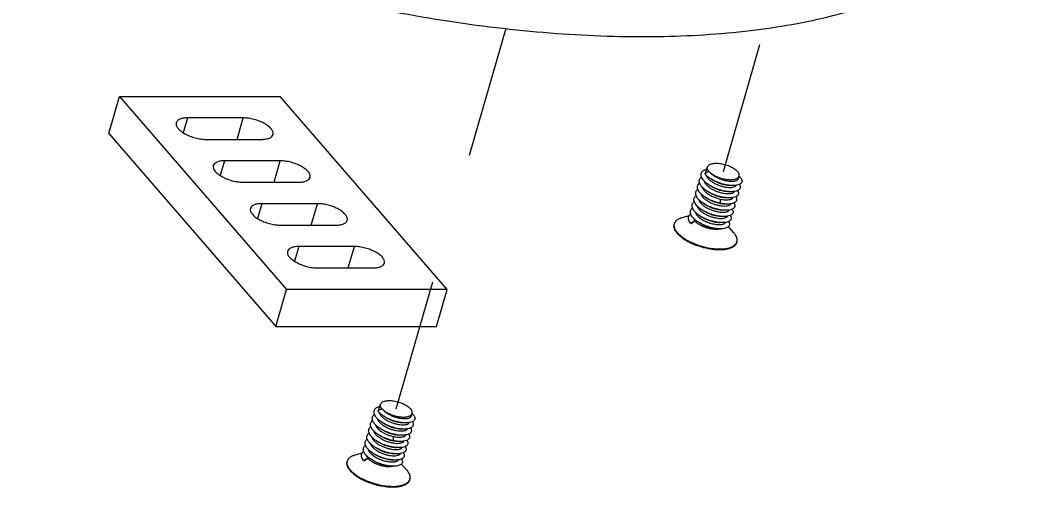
# Model space of a CAD drawing. Header units: millimetres. Extents: x -1 to 407, y -1 to 283.
# Drawn here: x 204.46 to 221.95, y 200.75 to 208.92 of the extents above; entities that cross this region are included whole.
import ezdxf

# ---------------------------------------------------------------- set-up
doc = ezdxf.new("R2010")
doc.units = ezdxf.units.MM
doc.header["$LTSCALE"] = 23.1
doc.linetypes.add('DASHED', pattern=[0.2, 0.1, -0.1])
doc.layers.get('0').update_dxf_attribs({"linetype": 'CONTINUOUS'})
for name, color, linetype in [('0014-HEAT-SINK', 7, 'CONTINUOUS'), ('0017-SPONGE', 7, 'CONTINUOUS'), ('03_ALL_AXES', 7, 'CONTINUOUS'), ('20_ALL_FEATURES', 7, 'CONTINUOUS')]:
    doc.layers.add(name, color=color, linetype=linetype)

msp = doc.modelspace()

# ---------------------------------------------------------------- linework, layer by layer
at = {"color": 4, "linetype": 'DASHED'}
for p, q in [((211.048, 202.116), (212.971, 208.778)), ((216.773, 206.269), (217.498, 208.781))]:
    msp.add_line(p, q, dxfattribs=at)
at = {"layer": '0014-HEAT-SINK', "color": 7, "linetype": 'Continuous'}
msp.add_open_spline([(199.114, 214.878), (199.421, 214.523), (200.135, 213.824), (201.385, 212.866), (202.848, 211.957), (205.076, 210.82), (208.119, 209.681), (211.296, 208.953), (213.813, 208.663), (215.575, 208.603), (217.197, 208.699), (218.638, 208.949), (219.867, 209.348), (220.856, 209.888), (221.476, 210.475), (221.801, 210.998), (221.908, 211.273), (221.948, 211.411)], degree=3, knots=[0, 0, 0, 0, 0.055408, 0.11755, 0.185613, 0.258443, 0.412639, 0.567849, 0.641906, 0.71161, 0.775728, 0.833323, 0.883891, 0.927566, 0.965437, 0.982948, 1, 1, 1, 1], dxfattribs=at)
at = {"layer": '0017-SPONGE', "color": 7, "linetype": 'Continuous'}
for p, q in [((206.014, 206.931), (206.202, 207.58)), ((206.202, 207.58), (209.125, 204.205)), ((206.202, 207.58), (209.016, 207.58)), ((211.939, 204.205), (209.016, 207.58)), ((207.393, 207.205), (207.318, 206.947)), ((208.367, 207.205), (207.393, 207.205)), ((208.259, 206.83), (208.367, 207.205)), ((206.014, 206.931), (208.937, 203.556)), ((207.717, 206.83), (208.692, 206.83)), ((208.042, 206.455), (207.967, 206.197)), ((209.016, 206.455), (208.042, 206.455)), ((208.908, 206.08), (209.016, 206.455)), ((208.367, 206.08), (209.341, 206.08)), ((208.692, 205.705), (208.617, 205.447)), ((209.666, 205.705), (208.692, 205.705)), ((209.558, 205.33), (209.666, 205.705)), ((209.016, 205.33), (209.991, 205.33)), ((209.341, 204.955), (209.266, 204.697)), ((210.315, 204.955), (209.341, 204.955)), ((210.207, 204.58), (210.315, 204.955)), ((209.666, 204.58), (210.64, 204.58)), ((208.937, 203.556), (209.125, 204.205)), ((211.939, 204.205), (209.125, 204.205)), ((211.752, 203.556), (211.939, 204.205)), ((208.937, 203.556), (211.752, 203.556))]:
    msp.add_line(p, q, dxfattribs=at)
for points, knots in [([(207.195, 207.122), (207.191, 207.107), (207.193, 207.071), (207.224, 207.021), (207.276, 206.972), (207.347, 206.926), (207.433, 206.886), (207.527, 206.855), (207.622, 206.836), (207.686, 206.83), (207.717, 206.83)], [0, 0, 0, 0, 0.070032, 0.157229, 0.267846, 0.400081, 0.547928, 0.703218, 0.856861, 1, 1, 1, 1]), ([(207.393, 207.205), (207.368, 207.205), (207.322, 207.203), (207.262, 207.187), (207.216, 207.162), (207.199, 207.135), (207.195, 207.122)], [0, 0, 0, 0, 0.327014, 0.600448, 0.819313, 1, 1, 1, 1]), ([(208.89, 206.914), (208.894, 206.928), (208.891, 206.965), (208.86, 207.015), (208.808, 207.064), (208.737, 207.11), (208.652, 207.15), (208.558, 207.181), (208.462, 207.2), (208.398, 207.205), (208.367, 207.205)], [0, 0, 0, 0, 0.070032, 0.157229, 0.267846, 0.400081, 0.547928, 0.703218, 0.856861, 1, 1, 1, 1]), ([(208.692, 206.83), (208.716, 206.83), (208.762, 206.833), (208.823, 206.849), (208.868, 206.874), (208.886, 206.901), (208.89, 206.914)], [0, 0, 0, 0, 0.327014, 0.600448, 0.819313, 1, 1, 1, 1]), ([(207.844, 206.372), (207.84, 206.357), (207.842, 206.321), (207.873, 206.271), (207.926, 206.222), (207.997, 206.176), (208.082, 206.136), (208.176, 206.105), (208.272, 206.086), (208.336, 206.08), (208.367, 206.08)], [0, 0, 0, 0, 0.070032, 0.157229, 0.267846, 0.400081, 0.547928, 0.703218, 0.856861, 1, 1, 1, 1]), ([(208.042, 206.455), (208.017, 206.455), (207.972, 206.453), (207.911, 206.437), (207.866, 206.412), (207.848, 206.385), (207.844, 206.372)], [0, 0, 0, 0, 0.327014, 0.600448, 0.819313, 1, 1, 1, 1]), ([(209.539, 206.164), (209.543, 206.178), (209.541, 206.215), (209.51, 206.265), (209.458, 206.314), (209.387, 206.36), (209.301, 206.4), (209.207, 206.431), (209.111, 206.45), (209.047, 206.455), (209.016, 206.455)], [0, 0, 0, 0, 0.070032, 0.157229, 0.267846, 0.400081, 0.547928, 0.703218, 0.856861, 1, 1, 1, 1]), ([(209.341, 206.08), (209.366, 206.08), (209.412, 206.083), (209.472, 206.099), (209.517, 206.124), (209.535, 206.151), (209.539, 206.164)], [0, 0, 0, 0, 0.327014, 0.600448, 0.819313, 1, 1, 1, 1]), ([(208.692, 205.705), (208.667, 205.705), (208.621, 205.703), (208.561, 205.687), (208.515, 205.662), (208.498, 205.635), (208.494, 205.622)], [0, 0, 0, 0, 0.327014, 0.600448, 0.819313, 1, 1, 1, 1]), ([(210.189, 205.414), (210.193, 205.428), (210.19, 205.465), (210.16, 205.515), (210.107, 205.564), (210.036, 205.61), (209.951, 205.65), (209.857, 205.681), (209.761, 205.7), (209.697, 205.705), (209.666, 205.705)], [0, 0, 0, 0, 0.070032, 0.157229, 0.267846, 0.400081, 0.547928, 0.703218, 0.856861, 1, 1, 1, 1]), ([(208.494, 205.622), (208.49, 205.607), (208.492, 205.571), (208.523, 205.521), (208.575, 205.472), (208.646, 205.426), (208.732, 205.386), (208.826, 205.355), (208.921, 205.336), (208.986, 205.33), (209.016, 205.33)], [0, 0, 0, 0, 0.070032, 0.157229, 0.267846, 0.400081, 0.547928, 0.703218, 0.856861, 1, 1, 1, 1]), ([(209.991, 205.33), (210.015, 205.33), (210.061, 205.333), (210.122, 205.349), (210.167, 205.374), (210.185, 205.401), (210.189, 205.414)], [0, 0, 0, 0, 0.327014, 0.600448, 0.819313, 1, 1, 1, 1]), ([(209.143, 204.872), (209.139, 204.857), (209.141, 204.821), (209.172, 204.771), (209.225, 204.722), (209.296, 204.676), (209.381, 204.636), (209.475, 204.605), (209.571, 204.586), (209.635, 204.58), (209.666, 204.58)], [0, 0, 0, 0, 0.070032, 0.157229, 0.267846, 0.400081, 0.547928, 0.703218, 0.856861, 1, 1, 1, 1]), ([(209.341, 204.955), (209.316, 204.955), (209.271, 204.953), (209.21, 204.937), (209.165, 204.912), (209.147, 204.885), (209.143, 204.872)], [0, 0, 0, 0, 0.327014, 0.600448, 0.819313, 1, 1, 1, 1]), ([(210.838, 204.664), (210.842, 204.678), (210.84, 204.715), (210.809, 204.765), (210.757, 204.814), (210.686, 204.86), (210.6, 204.9), (210.506, 204.931), (210.411, 204.95), (210.346, 204.955), (210.315, 204.955)], [0, 0, 0, 0, 0.070032, 0.157229, 0.267846, 0.400081, 0.547928, 0.703218, 0.856861, 1, 1, 1, 1]), ([(210.64, 204.58), (210.665, 204.58), (210.711, 204.583), (210.771, 204.599), (210.816, 204.624), (210.834, 204.651), (210.838, 204.664)], [0, 0, 0, 0, 0.327014, 0.600448, 0.819313, 1, 1, 1, 1])]:
    msp.add_open_spline(points, degree=3, knots=knots, dxfattribs=at)
at = {"layer": '03_ALL_AXES', "color": 7, "linetype": 'Continuous'}
for p, q in [((216.468, 206.25), (216.496, 206.349)), ((217.036, 206.145), (217.048, 206.187)), ((216.053, 205.463), (216.178, 205.498)), ((215.912, 205.345), (215.915, 205.355)), ((216.952, 205.203), (216.862, 205.303)), ((216.952, 205.203), (216.957, 205.197)), ((217.008, 205.028), (217.011, 205.039)), ((210.744, 202.098), (210.772, 202.196)), ((211.312, 201.993), (211.324, 202.035)), ((210.329, 201.31), (210.453, 201.345)), ((210.188, 201.192), (210.191, 201.203)), ((211.228, 201.051), (211.138, 201.15)), ((211.228, 201.051), (211.233, 201.045)), ((211.284, 200.876), (211.287, 200.886))]:
    msp.add_line(p, q, dxfattribs=at)
for centre, radius, start, end in [((216.018, 205.326), 0.107, 163.9013, 169.3961), ((216.019, 205.325), 0.108, 169.3935, 169.8283), ((216.908, 205.069), 0.108, 337.9453, 343.8869), ((210.294, 201.173), 0.107, 163.9013, 169.3961), ((210.295, 201.173), 0.108, 169.3935, 169.8283), ((211.184, 200.916), 0.108, 337.9453, 343.8869)]:
    msp.add_arc(centre, radius, start, end, dxfattribs=at)
for points, knots in [([(215.966, 205.186), (215.955, 205.199), (215.935, 205.225), (215.915, 205.267), (215.906, 205.307), (215.909, 205.333), (215.912, 205.345)], [0, 0, 0, 0, 0.298824, 0.55948, 0.788838, 1, 1, 1, 1]), ([(215.969, 205.197), (215.959, 205.209), (215.94, 205.233), (215.92, 205.272), (215.91, 205.309), (215.911, 205.333), (215.913, 205.345)], [0, 0, 0, 0, 0.296179, 0.557306, 0.788578, 1, 1, 1, 1]), ([(215.915, 205.355), (215.919, 205.368), (215.931, 205.392), (215.961, 205.422), (216.003, 205.446), (216.036, 205.458), (216.053, 205.463)], [0, 0, 0, 0, 0.209243, 0.437745, 0.699082, 1, 1, 1, 1]), ([(215.966, 205.186), (215.98, 205.17), (216.013, 205.138), (216.07, 205.094), (216.136, 205.053), (216.238, 205.001), (216.377, 204.949), (216.522, 204.916), (216.637, 204.903), (216.717, 204.9), (216.791, 204.904), (216.857, 204.916), (216.913, 204.934), (216.958, 204.959), (216.992, 204.99), (217.005, 205.015), (217.008, 205.028)], [0, 0, 0, 0, 0.055415, 0.117565, 0.185638, 0.258479, 0.412697, 0.567929, 0.641997, 0.711711, 0.775838, 0.833441, 0.884014, 0.927695, 0.965571, 1, 1, 1, 1]), ([(215.969, 205.197), (215.983, 205.181), (216.015, 205.15), (216.071, 205.107), (216.136, 205.066), (216.235, 205.015), (216.371, 204.963), (216.514, 204.929), (216.627, 204.915), (216.707, 204.911), (216.781, 204.914), (216.847, 204.924), (216.905, 204.94), (216.952, 204.963), (216.987, 204.992), (217.003, 205.016), (217.008, 205.028)], [0, 0, 0, 0, 0.0549, 0.116374, 0.183653, 0.255643, 0.40828, 0.562569, 0.636561, 0.706522, 0.771233, 0.829737, 0.881452, 0.92635, 0.965223, 1, 1, 1, 1]), ([(217.011, 205.039), (217.015, 205.051), (217.018, 205.077), (217.009, 205.117), (216.988, 205.158), (216.969, 205.184), (216.957, 205.197)], [0, 0, 0, 0, 0.211162, 0.440519, 0.701174, 1, 1, 1, 1]), ([(210.191, 201.203), (210.194, 201.215), (210.206, 201.239), (210.237, 201.27), (210.279, 201.294), (210.311, 201.305), (210.329, 201.31)], [0, 0, 0, 0, 0.209243, 0.437745, 0.699082, 1, 1, 1, 1]), ([(210.242, 201.034), (210.23, 201.047), (210.211, 201.073), (210.19, 201.114), (210.181, 201.154), (210.184, 201.18), (210.188, 201.192)], [0, 0, 0, 0, 0.298824, 0.55948, 0.788838, 1, 1, 1, 1]), ([(210.245, 201.045), (210.234, 201.057), (210.216, 201.081), (210.196, 201.119), (210.186, 201.156), (210.186, 201.181), (210.188, 201.192)], [0, 0, 0, 0, 0.296179, 0.557306, 0.788578, 1, 1, 1, 1]), ([(210.242, 201.034), (210.256, 201.018), (210.288, 200.986), (210.345, 200.942), (210.412, 200.9), (210.514, 200.849), (210.653, 200.797), (210.798, 200.763), (210.913, 200.75), (210.993, 200.747), (211.067, 200.752), (211.133, 200.763), (211.189, 200.781), (211.234, 200.806), (211.267, 200.837), (211.28, 200.863), (211.284, 200.876)], [0, 0, 0, 0, 0.055415, 0.117565, 0.185638, 0.258479, 0.412697, 0.567929, 0.641997, 0.711711, 0.775838, 0.833441, 0.884014, 0.927695, 0.965571, 1, 1, 1, 1]), ([(210.245, 201.045), (210.259, 201.029), (210.29, 200.997), (210.346, 200.954), (210.411, 200.913), (210.511, 200.862), (210.647, 200.81), (210.789, 200.776), (210.903, 200.762), (210.982, 200.758), (211.056, 200.761), (211.123, 200.771), (211.18, 200.788), (211.227, 200.81), (211.263, 200.839), (211.278, 200.864), (211.283, 200.876)], [0, 0, 0, 0, 0.0549, 0.116374, 0.183653, 0.255643, 0.40828, 0.562569, 0.636561, 0.706522, 0.771233, 0.829737, 0.881452, 0.92635, 0.965223, 1, 1, 1, 1]), ([(211.287, 200.886), (211.29, 200.898), (211.293, 200.924), (211.284, 200.964), (211.264, 201.006), (211.244, 201.032), (211.233, 201.045)], [0, 0, 0, 0, 0.211162, 0.440519, 0.701174, 1, 1, 1, 1])]:
    msp.add_open_spline(points, degree=3, knots=knots, dxfattribs=at)
at = {"layer": '20_ALL_FEATURES', "color": 7, "linetype": 'Continuous'}
for p, q in [((216.524, 206.269), (216.448, 206.231)), ((216.578, 206.222), (216.578, 206.222)), ((216.559, 206.008), (216.523, 206.031)), ((216.59, 206.116), (216.554, 206.139)), ((216.941, 206.022), (216.898, 206.022)), ((216.528, 205.899), (216.492, 205.922)), ((216.91, 205.914), (216.867, 205.914)), ((216.465, 205.683), (216.429, 205.706)), ((216.497, 205.791), (216.461, 205.814)), ((216.714, 205.713), (216.692, 205.711)), ((216.714, 205.786), (216.714, 205.713)), ((216.848, 205.697), (216.804, 205.697)), ((216.879, 205.806), (216.836, 205.806)), ((216.434, 205.575), (216.398, 205.598)), ((216.816, 205.589), (216.773, 205.589)), ((216.274, 205.403), (216.198, 205.365)), ((216.198, 205.365), (216.208, 205.358)), ((216.208, 205.358), (216.274, 205.403)), ((216.372, 205.358), (216.336, 205.381)), ((216.403, 205.466), (216.367, 205.489)), ((216.754, 205.373), (216.711, 205.372)), ((216.785, 205.481), (216.742, 205.481)), ((216.723, 205.264), (216.679, 205.264)), ((210.799, 202.116), (210.723, 202.079)), ((210.853, 202.07), (210.853, 202.07)), ((210.835, 201.855), (210.799, 201.878)), ((210.866, 201.963), (210.83, 201.986)), ((211.217, 201.87), (211.174, 201.87)), ((210.772, 201.639), (210.736, 201.662)), ((210.804, 201.747), (210.767, 201.77)), ((211.155, 201.653), (211.111, 201.653)), ((211.186, 201.761), (211.143, 201.761)), ((210.741, 201.53), (210.705, 201.553)), ((210.99, 201.56), (210.968, 201.558)), ((210.99, 201.633), (210.99, 201.56)), ((211.123, 201.545), (211.08, 201.545)), ((210.679, 201.314), (210.642, 201.337)), ((210.71, 201.422), (210.674, 201.445)), ((211.061, 201.328), (211.018, 201.328)), ((211.092, 201.437), (211.049, 201.436)), ((210.549, 201.25), (210.473, 201.213)), ((210.473, 201.213), (210.483, 201.206)), ((210.483, 201.206), (210.549, 201.25)), ((210.647, 201.206), (210.611, 201.229)), ((211.03, 201.22), (210.986, 201.22)), ((210.998, 201.112), (210.955, 201.112))]:
    msp.add_line(p, q, dxfattribs=at)
for centre, radius, start, end in [((216.536, 206.231), 0.0712, 163.8949, 172.1316), ((216.795, 206.54), 0.385, 235.16, 235.5892), ((216.997, 206.204), 0.054, 342.1573, 343.896), ((216.86, 205.977), 0.283, 47.927, 48.0863), ((216.721, 205.727), 0.463, 270.22, 270.7236), ((210.812, 202.078), 0.0712, 163.8949, 172.1316), ((211.07, 202.387), 0.385, 235.16, 235.5892), ((211.273, 202.052), 0.054, 342.1573, 343.896), ((211.135, 201.825), 0.283, 47.927, 48.0863), ((210.997, 201.575), 0.463, 270.22, 270.7236)]:
    msp.add_arc(centre, radius, start, end, dxfattribs=at)
for points, knots in [([(216.496, 206.349), (216.498, 206.355), (216.505, 206.368), (216.522, 206.384), (216.544, 206.396), (216.573, 206.405), (216.606, 206.411), (216.657, 206.414), (216.728, 206.408), (216.815, 206.388), (216.897, 206.358), (216.958, 206.324), (216.998, 206.293), (217.015, 206.277), (217.022, 206.269)], [0, 0, 0, 0, 0.034438, 0.072325, 0.116017, 0.166605, 0.224223, 0.288367, 0.432064, 0.587334, 0.741589, 0.882406, 0.944574, 1, 1, 1, 1]), ([(216.388, 206.174), (216.386, 206.181), (216.382, 206.196), (216.381, 206.219), (216.387, 206.241), (216.397, 206.26), (216.413, 206.278), (216.442, 206.299), (216.468, 206.31), (216.487, 206.316)], [0, 0, 0, 0, 0.1216, 0.234697, 0.344062, 0.455172, 0.573165, 0.701987, 1, 1, 1, 1]), ([(216.465, 206.211), (216.464, 206.212), (216.458, 206.219), (216.452, 206.226), (216.448, 206.231)], [0, 0, 0, 0, 0.257296, 1, 1, 1, 1]), ([(216.554, 206.139), (216.537, 206.15), (216.506, 206.172), (216.478, 206.197), (216.465, 206.211)], [0, 0, 0, 0, 0.525724, 1, 1, 1, 1]), ([(216.468, 206.207), (216.47, 206.204), (216.475, 206.187), (216.484, 206.171), (216.492, 206.161)], [0, 0, 0, 0, 0.229693, 1, 1, 1, 1]), ([(216.496, 206.318), (216.495, 206.323), (216.494, 206.334), (216.495, 206.344), (216.496, 206.349)], [0, 0, 0, 0, 0.51414, 1, 1, 1, 1]), ([(216.524, 206.269), (216.52, 206.273), (216.508, 206.288), (216.499, 206.305), (216.496, 206.318)], [0, 0, 0, 0, 0.281905, 1, 1, 1, 1]), ([(216.524, 206.269), (216.527, 206.265), (216.543, 206.248), (216.561, 206.234), (216.575, 206.224)], [0, 0, 0, 0, 0.228431, 1, 1, 1, 1]), ([(216.524, 206.269), (216.527, 206.265), (216.54, 206.249), (216.555, 206.234), (216.567, 206.224)], [0, 0, 0, 0, 0.232625, 1, 1, 1, 1]), ([(216.567, 206.224), (216.581, 206.212), (216.613, 206.189), (216.665, 206.16), (216.722, 206.136), (216.78, 206.116), (216.839, 206.103), (216.893, 206.097), (216.942, 206.097), (216.972, 206.101), (216.985, 206.105)], [0, 0, 0, 0, 0.124241, 0.258688, 0.398631, 0.538785, 0.673731, 0.798327, 0.908134, 1, 1, 1, 1]), ([(216.578, 206.222), (216.597, 206.209), (216.641, 206.184), (216.711, 206.156), (216.786, 206.136), (216.86, 206.125), (216.927, 206.124), (216.977, 206.133), (217.009, 206.146), (217.027, 206.157), (217.041, 206.171), (217.047, 206.182), (217.048, 206.188)], [0, 0, 0, 0, 0.13885, 0.29019, 0.444956, 0.593657, 0.727562, 0.840042, 0.88737, 0.928983, 0.965904, 1, 1, 1, 1]), ([(217.049, 206.189), (217.051, 206.195), (217.052, 206.208), (217.048, 206.228), (217.037, 206.249), (217.027, 206.262), (217.022, 206.269)], [0, 0, 0, 0, 0.211166, 0.440509, 0.701191, 1, 1, 1, 1]), ([(216.325, 205.958), (216.322, 205.968), (216.318, 205.988), (216.321, 206.018), (216.335, 206.045), (216.349, 206.06), (216.357, 206.066)], [0, 0, 0, 0, 0.259695, 0.499618, 0.73975, 1, 1, 1, 1]), ([(216.357, 206.066), (216.354, 206.076), (216.349, 206.096), (216.352, 206.126), (216.366, 206.153), (216.38, 206.168), (216.388, 206.174)], [0, 0, 0, 0, 0.26017, 0.50021, 0.740135, 1, 1, 1, 1]), ([(216.403, 205.994), (216.393, 206.005), (216.375, 206.028), (216.361, 206.053), (216.357, 206.066)], [0, 0, 0, 0, 0.536111, 1, 1, 1, 1]), ([(216.435, 206.102), (216.424, 206.113), (216.406, 206.135), (216.393, 206.161), (216.388, 206.174)], [0, 0, 0, 0, 0.53615, 1, 1, 1, 1]), ([(216.523, 206.031), (216.506, 206.041), (216.475, 206.063), (216.447, 206.089), (216.435, 206.102)], [0, 0, 0, 0, 0.525462, 1, 1, 1, 1]), ([(216.437, 206.099), (216.438, 206.095), (216.444, 206.078), (216.453, 206.063), (216.461, 206.052)], [0, 0, 0, 0, 0.229793, 1, 1, 1, 1]), ([(216.461, 206.052), (216.464, 206.048), (216.477, 206.032), (216.492, 206.017), (216.505, 206.007)], [0, 0, 0, 0, 0.232602, 1, 1, 1, 1]), ([(216.492, 206.161), (216.495, 206.157), (216.509, 206.14), (216.524, 206.126), (216.536, 206.115)], [0, 0, 0, 0, 0.232539, 1, 1, 1, 1]), ([(216.91, 205.914), (216.879, 205.914), (216.813, 205.92), (216.713, 205.943), (216.614, 205.979), (216.552, 206.012), (216.523, 206.031)], [0, 0, 0, 0, 0.229706, 0.484998, 0.747947, 1, 1, 1, 1]), ([(216.536, 206.115), (216.55, 206.103), (216.582, 206.081), (216.634, 206.052), (216.69, 206.027), (216.749, 206.008), (216.807, 205.995), (216.862, 205.988), (216.91, 205.988), (216.94, 205.993), (216.954, 205.997)], [0, 0, 0, 0, 0.124229, 0.258607, 0.398453, 0.538513, 0.673403, 0.798015, 0.907931, 1, 1, 1, 1]), ([(216.941, 206.022), (216.91, 206.022), (216.844, 206.028), (216.744, 206.051), (216.646, 206.088), (216.583, 206.12), (216.554, 206.139)], [0, 0, 0, 0, 0.229706, 0.484997, 0.747946, 1, 1, 1, 1]), ([(216.898, 206.022), (216.874, 206.022), (216.821, 206.027), (216.743, 206.045), (216.664, 206.075), (216.614, 206.101), (216.59, 206.116)], [0, 0, 0, 0, 0.226572, 0.480949, 0.745054, 1, 1, 1, 1]), ([(217.051, 206.041), (217.036, 206.034), (216.999, 206.025), (216.962, 206.022), (216.941, 206.022)], [0, 0, 0, 0, 0.449263, 1, 1, 1, 1]), ([(216.954, 205.997), (216.959, 205.998), (216.977, 206.005), (216.994, 206.016), (217.001, 206.027)], [0, 0, 0, 0, 0.298573, 1, 1, 1, 1]), ([(216.985, 206.105), (216.992, 206.107), (217.004, 206.111), (217.019, 206.121), (217.03, 206.132), (217.035, 206.141), (217.036, 206.145)], [0, 0, 0, 0, 0.302981, 0.564421, 0.792034, 1, 1, 1, 1]), ([(217.052, 206.041), (217.055, 206.036), (217.061, 206.025), (217.067, 206.009), (217.069, 205.993), (217.067, 205.978), (217.061, 205.965), (217.051, 205.952), (217.037, 205.942), (217.026, 205.936), (217.021, 205.933)], [0, 0, 0, 0, 0.143867, 0.272475, 0.389391, 0.499867, 0.610363, 0.727336, 0.856031, 1, 1, 1, 1]), ([(217.049, 206.188), (217.057, 206.181), (217.071, 206.167), (217.087, 206.145), (217.097, 206.124), (217.101, 206.103), (217.098, 206.084), (217.088, 206.066), (217.072, 206.052), (217.058, 206.044), (217.051, 206.041)], [0, 0, 0, 0, 0.167152, 0.312874, 0.438731, 0.548887, 0.650757, 0.754164, 0.868439, 1, 1, 1, 1]), ([(216.263, 205.741), (216.26, 205.751), (216.255, 205.771), (216.259, 205.801), (216.272, 205.828), (216.286, 205.843), (216.294, 205.849)], [0, 0, 0, 0, 0.260152, 0.500276, 0.74025, 1, 1, 1, 1]), ([(216.295, 205.849), (216.291, 205.859), (216.287, 205.879), (216.29, 205.909), (216.303, 205.937), (216.318, 205.952), (216.326, 205.958)], [0, 0, 0, 0, 0.260235, 0.500028, 0.739806, 1, 1, 1, 1]), ([(216.341, 205.777), (216.331, 205.788), (216.312, 205.811), (216.299, 205.836), (216.295, 205.849)], [0, 0, 0, 0, 0.535954, 1, 1, 1, 1]), ([(216.372, 205.885), (216.361, 205.897), (216.343, 205.919), (216.33, 205.946), (216.325, 205.958)], [0, 0, 0, 0, 0.536534, 1, 1, 1, 1]), ([(216.461, 205.814), (216.444, 205.825), (216.413, 205.847), (216.384, 205.872), (216.372, 205.885)], [0, 0, 0, 0, 0.525556, 1, 1, 1, 1]), ([(216.375, 205.882), (216.376, 205.878), (216.382, 205.862), (216.391, 205.847), (216.399, 205.836)], [0, 0, 0, 0, 0.22985, 1, 1, 1, 1]), ([(216.492, 205.922), (216.475, 205.933), (216.444, 205.955), (216.416, 205.981), (216.403, 205.994)], [0, 0, 0, 0, 0.525633, 1, 1, 1, 1]), ([(216.406, 205.991), (216.407, 205.987), (216.413, 205.971), (216.422, 205.955), (216.43, 205.944)], [0, 0, 0, 0, 0.229572, 1, 1, 1, 1]), ([(216.43, 205.944), (216.433, 205.94), (216.446, 205.924), (216.461, 205.909), (216.474, 205.899)], [0, 0, 0, 0, 0.232635, 1, 1, 1, 1]), ([(216.474, 205.899), (216.489, 205.885), (216.525, 205.861), (216.583, 205.829), (216.647, 205.804), (216.692, 205.791), (216.714, 205.786)], [0, 0, 0, 0, 0.231384, 0.482727, 0.743005, 1, 1, 1, 1]), ([(216.879, 205.806), (216.848, 205.806), (216.782, 205.812), (216.682, 205.835), (216.583, 205.871), (216.521, 205.904), (216.492, 205.922)], [0, 0, 0, 0, 0.229706, 0.484998, 0.747947, 1, 1, 1, 1]), ([(216.505, 206.007), (216.519, 205.995), (216.55, 205.973), (216.602, 205.944), (216.659, 205.919), (216.718, 205.9), (216.776, 205.887), (216.831, 205.88), (216.879, 205.88), (216.909, 205.885), (216.923, 205.889)], [0, 0, 0, 0, 0.124216, 0.258618, 0.398512, 0.538624, 0.673549, 0.79816, 0.908028, 1, 1, 1, 1]), ([(216.836, 205.806), (216.811, 205.805), (216.759, 205.81), (216.68, 205.829), (216.601, 205.858), (216.551, 205.884), (216.528, 205.899)], [0, 0, 0, 0, 0.22657, 0.480946, 0.745055, 1, 1, 1, 1]), ([(216.867, 205.914), (216.842, 205.914), (216.79, 205.918), (216.711, 205.937), (216.633, 205.966), (216.583, 205.993), (216.559, 206.008)], [0, 0, 0, 0, 0.226572, 0.480947, 0.745054, 1, 1, 1, 1]), ([(217.021, 205.933), (217.005, 205.926), (216.969, 205.917), (216.931, 205.914), (216.91, 205.914)], [0, 0, 0, 0, 0.448491, 1, 1, 1, 1]), ([(216.923, 205.889), (216.928, 205.89), (216.945, 205.896), (216.962, 205.907), (216.969, 205.918)], [0, 0, 0, 0, 0.297513, 1, 1, 1, 1]), ([(217.02, 205.934), (217.024, 205.928), (217.03, 205.918), (217.036, 205.901), (217.038, 205.885), (217.036, 205.87), (217.029, 205.856), (217.019, 205.844), (217.005, 205.833), (216.994, 205.827), (216.989, 205.825)], [0, 0, 0, 0, 0.144271, 0.273019, 0.38982, 0.500013, 0.610204, 0.726999, 0.855739, 1, 1, 1, 1]), ([(216.232, 205.633), (216.228, 205.643), (216.224, 205.663), (216.227, 205.693), (216.241, 205.72), (216.255, 205.735), (216.263, 205.742)], [0, 0, 0, 0, 0.259656, 0.499517, 0.739642, 1, 1, 1, 1]), ([(216.309, 205.669), (216.299, 205.68), (216.281, 205.703), (216.267, 205.729), (216.263, 205.741)], [0, 0, 0, 0, 0.536213, 1, 1, 1, 1]), ([(216.398, 205.598), (216.381, 205.608), (216.35, 205.63), (216.322, 205.656), (216.309, 205.669)], [0, 0, 0, 0, 0.525629, 1, 1, 1, 1]), ([(216.312, 205.667), (216.313, 205.663), (216.319, 205.646), (216.328, 205.63), (216.336, 205.619)], [0, 0, 0, 0, 0.229536, 1, 1, 1, 1]), ([(216.429, 205.706), (216.412, 205.717), (216.381, 205.738), (216.353, 205.764), (216.341, 205.777)], [0, 0, 0, 0, 0.525497, 1, 1, 1, 1]), ([(216.343, 205.775), (216.344, 205.771), (216.35, 205.754), (216.359, 205.739), (216.367, 205.728)], [0, 0, 0, 0, 0.229387, 1, 1, 1, 1]), ([(216.367, 205.728), (216.37, 205.724), (216.383, 205.707), (216.399, 205.693), (216.411, 205.682)], [0, 0, 0, 0, 0.232624, 1, 1, 1, 1]), ([(216.399, 205.836), (216.402, 205.832), (216.415, 205.815), (216.43, 205.801), (216.442, 205.79)], [0, 0, 0, 0, 0.232572, 1, 1, 1, 1]), ([(216.411, 205.682), (216.425, 205.67), (216.457, 205.648), (216.508, 205.619), (216.565, 205.594), (216.624, 205.575), (216.682, 205.562), (216.737, 205.555), (216.786, 205.555), (216.816, 205.56), (216.829, 205.564)], [0, 0, 0, 0, 0.124207, 0.258601, 0.398489, 0.538602, 0.673527, 0.798139, 0.908016, 1, 1, 1, 1]), ([(216.816, 205.589), (216.785, 205.589), (216.719, 205.595), (216.619, 205.618), (216.521, 205.655), (216.458, 205.687), (216.429, 205.706)], [0, 0, 0, 0, 0.229706, 0.484998, 0.747947, 1, 1, 1, 1]), ([(216.442, 205.79), (216.457, 205.779), (216.488, 205.756), (216.54, 205.727), (216.596, 205.703), (216.655, 205.683), (216.713, 205.67), (216.768, 205.664), (216.817, 205.664), (216.846, 205.668), (216.86, 205.672)], [0, 0, 0, 0, 0.124195, 0.258541, 0.398365, 0.538417, 0.673308, 0.797935, 0.907884, 1, 1, 1, 1]), ([(216.714, 205.713), (216.669, 205.722), (216.581, 205.749), (216.499, 205.79), (216.461, 205.814)], [0, 0, 0, 0, 0.506748, 1, 1, 1, 1]), ([(216.773, 205.589), (216.749, 205.589), (216.696, 205.594), (216.618, 205.612), (216.539, 205.642), (216.489, 205.668), (216.465, 205.683)], [0, 0, 0, 0, 0.226567, 0.480942, 0.745055, 1, 1, 1, 1]), ([(216.692, 205.711), (216.658, 205.719), (216.59, 205.74), (216.526, 205.772), (216.497, 205.791)], [0, 0, 0, 0, 0.505233, 1, 1, 1, 1]), ([(216.804, 205.697), (216.787, 205.697), (216.749, 205.7), (216.712, 205.706), (216.692, 205.711)], [0, 0, 0, 0, 0.474521, 1, 1, 1, 1]), ([(216.714, 205.786), (216.731, 205.782), (216.764, 205.776), (216.812, 205.772), (216.854, 205.773), (216.88, 205.777), (216.891, 205.78)], [0, 0, 0, 0, 0.291993, 0.560457, 0.798151, 1, 1, 1, 1]), ([(216.848, 205.697), (216.826, 205.697), (216.781, 205.7), (216.737, 205.708), (216.714, 205.713)], [0, 0, 0, 0, 0.477285, 1, 1, 1, 1]), ([(216.958, 205.717), (216.943, 205.71), (216.906, 205.7), (216.868, 205.698), (216.848, 205.697)], [0, 0, 0, 0, 0.448711, 1, 1, 1, 1]), ([(216.86, 205.672), (216.865, 205.674), (216.883, 205.68), (216.9, 205.691), (216.907, 205.702)], [0, 0, 0, 0, 0.2979, 1, 1, 1, 1]), ([(216.989, 205.825), (216.973, 205.818), (216.937, 205.808), (216.899, 205.806), (216.879, 205.806)], [0, 0, 0, 0, 0.449219, 1, 1, 1, 1]), ([(216.891, 205.78), (216.897, 205.782), (216.915, 205.788), (216.932, 205.8), (216.938, 205.811)], [0, 0, 0, 0, 0.298485, 1, 1, 1, 1]), ([(216.958, 205.717), (216.961, 205.712), (216.967, 205.701), (216.973, 205.685), (216.975, 205.669), (216.973, 205.654), (216.967, 205.64), (216.957, 205.628), (216.943, 205.617), (216.933, 205.611), (216.927, 205.608)], [0, 0, 0, 0, 0.144315, 0.273187, 0.39017, 0.500538, 0.610822, 0.727567, 0.856099, 1, 1, 1, 1]), ([(216.989, 205.825), (216.993, 205.819), (216.999, 205.809), (217.005, 205.792), (217.006, 205.777), (217.004, 205.762), (216.998, 205.748), (216.988, 205.736), (216.974, 205.725), (216.964, 205.719), (216.958, 205.717)], [0, 0, 0, 0, 0.143874, 0.272447, 0.389292, 0.499692, 0.61014, 0.727121, 0.855889, 1, 1, 1, 1]), ([(216.198, 205.365), (216.189, 205.376), (216.175, 205.399), (216.163, 205.434), (216.163, 205.469), (216.171, 205.489), (216.176, 205.498)], [0, 0, 0, 0, 0.294686, 0.54974, 0.777768, 1, 1, 1, 1]), ([(216.176, 205.498), (216.178, 205.501), (216.185, 205.51), (216.193, 205.519), (216.2, 205.524)], [0, 0, 0, 0, 0.239829, 1, 1, 1, 1]), ([(216.201, 205.524), (216.197, 205.534), (216.193, 205.554), (216.196, 205.585), (216.21, 205.612), (216.224, 205.627), (216.232, 205.633)], [0, 0, 0, 0, 0.26025, 0.500058, 0.739835, 1, 1, 1, 1]), ([(216.208, 205.507), (216.207, 205.508), (216.205, 205.514), (216.202, 205.52), (216.201, 205.524)], [0, 0, 0, 0, 0.256744, 1, 1, 1, 1]), ([(216.336, 205.381), (216.321, 205.39), (216.294, 205.409), (216.257, 205.441), (216.229, 205.473), (216.214, 205.495), (216.208, 205.507)], [0, 0, 0, 0, 0.28791, 0.552346, 0.790056, 1, 1, 1, 1]), ([(216.278, 205.561), (216.268, 205.572), (216.249, 205.595), (216.236, 205.621), (216.232, 205.633)], [0, 0, 0, 0, 0.536518, 1, 1, 1, 1]), ([(216.367, 205.489), (216.35, 205.5), (216.319, 205.522), (216.291, 205.548), (216.278, 205.561)], [0, 0, 0, 0, 0.52555, 1, 1, 1, 1]), ([(216.281, 205.558), (216.282, 205.554), (216.288, 205.537), (216.297, 205.522), (216.305, 205.511)], [0, 0, 0, 0, 0.229836, 1, 1, 1, 1]), ([(216.305, 205.511), (216.318, 205.493), (216.354, 205.458), (216.42, 205.415), (216.497, 205.379), (216.578, 205.353), (216.646, 205.341), (216.696, 205.339), (216.729, 205.34), (216.758, 205.345), (216.782, 205.352), (216.801, 205.363), (216.81, 205.372), (216.813, 205.377)], [0, 0, 0, 0, 0.120264, 0.261344, 0.414649, 0.569092, 0.71302, 0.777749, 0.836168, 0.887529, 0.931525, 0.96853, 1, 1, 1, 1]), ([(216.336, 205.619), (216.339, 205.615), (216.352, 205.599), (216.367, 205.584), (216.38, 205.574)], [0, 0, 0, 0, 0.232602, 1, 1, 1, 1]), ([(216.38, 205.574), (216.394, 205.562), (216.425, 205.54), (216.477, 205.511), (216.534, 205.486), (216.593, 205.467), (216.651, 205.454), (216.706, 205.447), (216.754, 205.447), (216.784, 205.452), (216.798, 205.456)], [0, 0, 0, 0, 0.124242, 0.258662, 0.398567, 0.538685, 0.673604, 0.798199, 0.908049, 1, 1, 1, 1]), ([(216.785, 205.481), (216.754, 205.481), (216.688, 205.487), (216.588, 205.51), (216.489, 205.546), (216.427, 205.579), (216.398, 205.598)], [0, 0, 0, 0, 0.229706, 0.484998, 0.747946, 1, 1, 1, 1]), ([(216.742, 205.481), (216.717, 205.481), (216.665, 205.485), (216.586, 205.504), (216.508, 205.533), (216.458, 205.56), (216.434, 205.575)], [0, 0, 0, 0, 0.226565, 0.480939, 0.745053, 1, 1, 1, 1]), ([(216.895, 205.5), (216.879, 205.493), (216.843, 205.484), (216.806, 205.481), (216.785, 205.481)], [0, 0, 0, 0, 0.449339, 1, 1, 1, 1]), ([(216.927, 205.608), (216.911, 205.601), (216.875, 205.592), (216.837, 205.589), (216.816, 205.589)], [0, 0, 0, 0, 0.448689, 1, 1, 1, 1]), ([(216.829, 205.564), (216.834, 205.565), (216.852, 205.571), (216.869, 205.583), (216.876, 205.594)], [0, 0, 0, 0, 0.297881, 1, 1, 1, 1]), ([(216.896, 205.5), (216.899, 205.494), (216.905, 205.484), (216.911, 205.468), (216.913, 205.452), (216.911, 205.437), (216.904, 205.423), (216.894, 205.411), (216.881, 205.4), (216.87, 205.394), (216.864, 205.392)], [0, 0, 0, 0, 0.143717, 0.272186, 0.388987, 0.499402, 0.60991, 0.726973, 0.855823, 1, 1, 1, 1]), ([(216.926, 205.609), (216.93, 205.603), (216.936, 205.593), (216.942, 205.576), (216.944, 205.56), (216.942, 205.545), (216.935, 205.531), (216.925, 205.519), (216.911, 205.508), (216.901, 205.502), (216.895, 205.5)], [0, 0, 0, 0, 0.144091, 0.272696, 0.389405, 0.499574, 0.60981, 0.726707, 0.855583, 1, 1, 1, 1]), ([(216.25, 205.45), (216.251, 205.446), (216.256, 205.429), (216.266, 205.414), (216.274, 205.403)], [0, 0, 0, 0, 0.229569, 1, 1, 1, 1]), ([(216.274, 205.403), (216.284, 205.391), (216.31, 205.368), (216.356, 205.337), (216.41, 205.31), (216.47, 205.288), (216.532, 205.271), (216.594, 205.261), (216.653, 205.258), (216.69, 205.261), (216.707, 205.264)], [0, 0, 0, 0, 0.101459, 0.219313, 0.349759, 0.487695, 0.62736, 0.762848, 0.888609, 1, 1, 1, 1]), ([(216.723, 205.264), (216.691, 205.264), (216.625, 205.27), (216.526, 205.294), (216.427, 205.33), (216.365, 205.363), (216.336, 205.381)], [0, 0, 0, 0, 0.229706, 0.484998, 0.747947, 1, 1, 1, 1]), ([(216.754, 205.373), (216.723, 205.373), (216.657, 205.379), (216.557, 205.402), (216.458, 205.438), (216.396, 205.471), (216.367, 205.489)], [0, 0, 0, 0, 0.229706, 0.484997, 0.747947, 1, 1, 1, 1]), ([(216.679, 205.264), (216.655, 205.264), (216.603, 205.269), (216.524, 205.287), (216.445, 205.317), (216.395, 205.343), (216.372, 205.358)], [0, 0, 0, 0, 0.22656, 0.480941, 0.74505, 1, 1, 1, 1]), ([(216.711, 205.372), (216.686, 205.372), (216.634, 205.377), (216.555, 205.396), (216.476, 205.425), (216.426, 205.451), (216.403, 205.466)], [0, 0, 0, 0, 0.226564, 0.480939, 0.745053, 1, 1, 1, 1]), ([(216.797, 205.375), (216.794, 205.375), (216.779, 205.373), (216.765, 205.373), (216.754, 205.373)], [0, 0, 0, 0, 0.239318, 1, 1, 1, 1]), ([(216.864, 205.392), (216.854, 205.387), (216.832, 205.38), (216.809, 205.376), (216.797, 205.375)], [0, 0, 0, 0, 0.462902, 1, 1, 1, 1]), ([(216.798, 205.456), (216.803, 205.457), (216.821, 205.463), (216.838, 205.475), (216.845, 205.486)], [0, 0, 0, 0, 0.298188, 1, 1, 1, 1]), ([(216.864, 205.392), (216.869, 205.384), (216.878, 205.369), (216.882, 205.344), (216.877, 205.321), (216.868, 205.308), (216.862, 205.303)], [0, 0, 0, 0, 0.289393, 0.535744, 0.76225, 1, 1, 1, 1]), ([(216.862, 205.303), (216.856, 205.296), (216.839, 205.285), (216.807, 205.274), (216.769, 205.266), (216.742, 205.265), (216.727, 205.264)], [0, 0, 0, 0, 0.192027, 0.421295, 0.691068, 1, 1, 1, 1]), ([(210.772, 202.166), (210.77, 202.171), (210.769, 202.181), (210.771, 202.191), (210.772, 202.196)], [0, 0, 0, 0, 0.51414, 1, 1, 1, 1]), ([(210.772, 202.196), (210.774, 202.203), (210.78, 202.215), (210.797, 202.231), (210.82, 202.244), (210.848, 202.253), (210.881, 202.258), (210.933, 202.262), (211.004, 202.256), (211.09, 202.236), (211.172, 202.205), (211.234, 202.171), (211.274, 202.141), (211.29, 202.125), (211.297, 202.116)], [0, 0, 0, 0, 0.034438, 0.072325, 0.116017, 0.166605, 0.224223, 0.288367, 0.432064, 0.587334, 0.741589, 0.882406, 0.944574, 1, 1, 1, 1]), ([(210.632, 201.913), (210.629, 201.923), (210.625, 201.943), (210.628, 201.973), (210.641, 202.001), (210.655, 202.015), (210.664, 202.022)], [0, 0, 0, 0, 0.26017, 0.50021, 0.740135, 1, 1, 1, 1]), ([(210.664, 202.021), (210.661, 202.029), (210.657, 202.044), (210.657, 202.067), (210.662, 202.088), (210.673, 202.108), (210.688, 202.126), (210.717, 202.147), (210.743, 202.158), (210.762, 202.163)], [0, 0, 0, 0, 0.1216, 0.234697, 0.344062, 0.455172, 0.573165, 0.701987, 1, 1, 1, 1]), ([(210.71, 201.949), (210.7, 201.961), (210.682, 201.983), (210.668, 202.009), (210.664, 202.021)], [0, 0, 0, 0, 0.53615, 1, 1, 1, 1]), ([(210.741, 202.058), (210.739, 202.06), (210.733, 202.067), (210.728, 202.074), (210.723, 202.079)], [0, 0, 0, 0, 0.257296, 1, 1, 1, 1]), ([(210.83, 201.986), (210.813, 201.997), (210.782, 202.019), (210.753, 202.045), (210.741, 202.058)], [0, 0, 0, 0, 0.525724, 1, 1, 1, 1]), ([(210.744, 202.055), (210.745, 202.051), (210.751, 202.034), (210.76, 202.019), (210.768, 202.008)], [0, 0, 0, 0, 0.229693, 1, 1, 1, 1]), ([(210.768, 202.008), (210.771, 202.004), (210.784, 201.988), (210.799, 201.973), (210.812, 201.963)], [0, 0, 0, 0, 0.232539, 1, 1, 1, 1]), ([(210.799, 202.116), (210.796, 202.12), (210.784, 202.135), (210.775, 202.152), (210.772, 202.166)], [0, 0, 0, 0, 0.281905, 1, 1, 1, 1]), ([(210.799, 202.116), (210.803, 202.112), (210.818, 202.096), (210.836, 202.081), (210.851, 202.071)], [0, 0, 0, 0, 0.228431, 1, 1, 1, 1]), ([(210.799, 202.116), (210.802, 202.112), (210.815, 202.096), (210.83, 202.081), (210.843, 202.071)], [0, 0, 0, 0, 0.232625, 1, 1, 1, 1]), ([(210.843, 202.071), (210.857, 202.059), (210.888, 202.037), (210.94, 202.008), (210.997, 201.983), (211.056, 201.964), (211.114, 201.951), (211.169, 201.944), (211.218, 201.944), (211.248, 201.949), (211.261, 201.953)], [0, 0, 0, 0, 0.124241, 0.258688, 0.398631, 0.538785, 0.673731, 0.798327, 0.908134, 1, 1, 1, 1]), ([(210.853, 202.07), (210.873, 202.056), (210.916, 202.032), (210.987, 202.004), (211.062, 201.983), (211.135, 201.972), (211.203, 201.972), (211.253, 201.98), (211.285, 201.993), (211.303, 202.005), (211.317, 202.019), (211.322, 202.03), (211.324, 202.035)], [0, 0, 0, 0, 0.13885, 0.29019, 0.444956, 0.593657, 0.727562, 0.840042, 0.88737, 0.928983, 0.965904, 1, 1, 1, 1]), ([(211.261, 201.953), (211.267, 201.955), (211.279, 201.959), (211.295, 201.968), (211.306, 201.979), (211.31, 201.988), (211.312, 201.993)], [0, 0, 0, 0, 0.302981, 0.564421, 0.792034, 1, 1, 1, 1]), ([(211.324, 202.037), (211.326, 202.043), (211.328, 202.056), (211.323, 202.076), (211.313, 202.097), (211.303, 202.11), (211.297, 202.116)], [0, 0, 0, 0, 0.211166, 0.440509, 0.701191, 1, 1, 1, 1]), ([(211.325, 202.035), (211.333, 202.028), (211.346, 202.014), (211.362, 201.993), (211.372, 201.971), (211.376, 201.951), (211.373, 201.931), (211.363, 201.914), (211.347, 201.899), (211.334, 201.892), (211.327, 201.889)], [0, 0, 0, 0, 0.167152, 0.312874, 0.438731, 0.548887, 0.650757, 0.754164, 0.868439, 1, 1, 1, 1]), ([(210.601, 201.806), (210.598, 201.816), (210.593, 201.836), (210.597, 201.866), (210.61, 201.893), (210.624, 201.907), (210.633, 201.914)], [0, 0, 0, 0, 0.259695, 0.499618, 0.73975, 1, 1, 1, 1]), ([(210.679, 201.841), (210.668, 201.853), (210.65, 201.875), (210.637, 201.901), (210.632, 201.913)], [0, 0, 0, 0, 0.536111, 1, 1, 1, 1]), ([(210.767, 201.77), (210.75, 201.781), (210.719, 201.803), (210.691, 201.828), (210.679, 201.841)], [0, 0, 0, 0, 0.525633, 1, 1, 1, 1]), ([(210.681, 201.839), (210.682, 201.835), (210.688, 201.818), (210.697, 201.803), (210.706, 201.792)], [0, 0, 0, 0, 0.229572, 1, 1, 1, 1]), ([(210.799, 201.878), (210.782, 201.889), (210.751, 201.911), (210.723, 201.936), (210.71, 201.949)], [0, 0, 0, 0, 0.525462, 1, 1, 1, 1]), ([(210.713, 201.946), (210.714, 201.943), (210.72, 201.926), (210.729, 201.911), (210.737, 201.9)], [0, 0, 0, 0, 0.229793, 1, 1, 1, 1]), ([(210.737, 201.9), (210.74, 201.896), (210.753, 201.88), (210.768, 201.865), (210.78, 201.855)], [0, 0, 0, 0, 0.232602, 1, 1, 1, 1]), ([(210.78, 201.855), (210.794, 201.843), (210.826, 201.82), (210.878, 201.791), (210.935, 201.767), (210.993, 201.747), (211.052, 201.734), (211.106, 201.728), (211.155, 201.728), (211.185, 201.732), (211.198, 201.736)], [0, 0, 0, 0, 0.124216, 0.258618, 0.398512, 0.538624, 0.673549, 0.79816, 0.908028, 1, 1, 1, 1]), ([(211.186, 201.761), (211.154, 201.761), (211.088, 201.767), (210.989, 201.791), (210.89, 201.827), (210.828, 201.86), (210.799, 201.878)], [0, 0, 0, 0, 0.229706, 0.484998, 0.747947, 1, 1, 1, 1]), ([(210.812, 201.963), (210.826, 201.951), (210.857, 201.928), (210.909, 201.899), (210.966, 201.875), (211.025, 201.856), (211.083, 201.843), (211.137, 201.836), (211.186, 201.836), (211.216, 201.841), (211.229, 201.844)], [0, 0, 0, 0, 0.124229, 0.258607, 0.398453, 0.538513, 0.673403, 0.798015, 0.907931, 1, 1, 1, 1]), ([(211.217, 201.87), (211.186, 201.87), (211.12, 201.876), (211.02, 201.899), (210.921, 201.935), (210.859, 201.968), (210.83, 201.986)], [0, 0, 0, 0, 0.229706, 0.484997, 0.747946, 1, 1, 1, 1]), ([(211.143, 201.761), (211.118, 201.761), (211.066, 201.766), (210.987, 201.784), (210.908, 201.814), (210.858, 201.84), (210.835, 201.855)], [0, 0, 0, 0, 0.226572, 0.480947, 0.745054, 1, 1, 1, 1]), ([(211.174, 201.87), (211.149, 201.869), (211.097, 201.874), (211.018, 201.893), (210.939, 201.922), (210.889, 201.948), (210.866, 201.963)], [0, 0, 0, 0, 0.226572, 0.480949, 0.745054, 1, 1, 1, 1]), ([(211.327, 201.889), (211.311, 201.882), (211.275, 201.872), (211.238, 201.87), (211.217, 201.87)], [0, 0, 0, 0, 0.449263, 1, 1, 1, 1]), ([(211.229, 201.844), (211.235, 201.846), (211.252, 201.852), (211.27, 201.863), (211.276, 201.875)], [0, 0, 0, 0, 0.298573, 1, 1, 1, 1]), ([(211.327, 201.889), (211.331, 201.883), (211.337, 201.873), (211.343, 201.856), (211.345, 201.841), (211.342, 201.826), (211.336, 201.812), (211.326, 201.8), (211.313, 201.789), (211.302, 201.783), (211.296, 201.781)], [0, 0, 0, 0, 0.143867, 0.272475, 0.389391, 0.499867, 0.610363, 0.727336, 0.856031, 1, 1, 1, 1]), ([(210.539, 201.589), (210.535, 201.599), (210.531, 201.619), (210.534, 201.649), (210.547, 201.676), (210.561, 201.69), (210.57, 201.697)], [0, 0, 0, 0, 0.260152, 0.500276, 0.74025, 1, 1, 1, 1]), ([(210.57, 201.696), (210.567, 201.706), (210.562, 201.726), (210.565, 201.757), (210.579, 201.784), (210.593, 201.799), (210.602, 201.806)], [0, 0, 0, 0, 0.260235, 0.500028, 0.739806, 1, 1, 1, 1]), ([(210.617, 201.625), (210.606, 201.636), (210.588, 201.658), (210.575, 201.684), (210.57, 201.696)], [0, 0, 0, 0, 0.535954, 1, 1, 1, 1]), ([(210.648, 201.733), (210.637, 201.744), (210.619, 201.767), (210.605, 201.793), (210.601, 201.806)], [0, 0, 0, 0, 0.536534, 1, 1, 1, 1]), ([(210.736, 201.662), (210.719, 201.672), (210.688, 201.694), (210.66, 201.72), (210.648, 201.733)], [0, 0, 0, 0, 0.525556, 1, 1, 1, 1]), ([(210.65, 201.73), (210.651, 201.726), (210.657, 201.709), (210.666, 201.694), (210.674, 201.683)], [0, 0, 0, 0, 0.22985, 1, 1, 1, 1]), ([(210.674, 201.683), (210.677, 201.679), (210.69, 201.663), (210.706, 201.648), (210.718, 201.638)], [0, 0, 0, 0, 0.232572, 1, 1, 1, 1]), ([(210.706, 201.792), (210.708, 201.788), (210.722, 201.771), (210.737, 201.757), (210.749, 201.746)], [0, 0, 0, 0, 0.232635, 1, 1, 1, 1]), ([(210.99, 201.56), (210.944, 201.57), (210.857, 201.597), (210.774, 201.637), (210.736, 201.662)], [0, 0, 0, 0, 0.506748, 1, 1, 1, 1]), ([(210.749, 201.746), (210.765, 201.733), (210.8, 201.708), (210.859, 201.677), (210.923, 201.651), (210.967, 201.638), (210.99, 201.633)], [0, 0, 0, 0, 0.231384, 0.482727, 0.743005, 1, 1, 1, 1]), ([(211.155, 201.653), (211.123, 201.653), (211.057, 201.659), (210.958, 201.682), (210.859, 201.719), (210.796, 201.751), (210.767, 201.77)], [0, 0, 0, 0, 0.229706, 0.484998, 0.747947, 1, 1, 1, 1]), ([(211.111, 201.653), (211.087, 201.653), (211.035, 201.658), (210.956, 201.676), (210.877, 201.706), (210.827, 201.732), (210.804, 201.747)], [0, 0, 0, 0, 0.22657, 0.480946, 0.745055, 1, 1, 1, 1]), ([(211.264, 201.672), (211.249, 201.665), (211.212, 201.656), (211.175, 201.653), (211.155, 201.653)], [0, 0, 0, 0, 0.449219, 1, 1, 1, 1]), ([(211.167, 201.628), (211.172, 201.629), (211.19, 201.636), (211.207, 201.647), (211.214, 201.659)], [0, 0, 0, 0, 0.298485, 1, 1, 1, 1]), ([(211.296, 201.781), (211.281, 201.774), (211.244, 201.764), (211.207, 201.762), (211.186, 201.761)], [0, 0, 0, 0, 0.448491, 1, 1, 1, 1]), ([(211.198, 201.736), (211.203, 201.738), (211.221, 201.744), (211.238, 201.755), (211.245, 201.766)], [0, 0, 0, 0, 0.297513, 1, 1, 1, 1]), ([(211.265, 201.672), (211.268, 201.667), (211.274, 201.656), (211.28, 201.64), (211.282, 201.624), (211.28, 201.609), (211.274, 201.595), (211.264, 201.583), (211.25, 201.572), (211.239, 201.567), (211.233, 201.564)], [0, 0, 0, 0, 0.143874, 0.272447, 0.389292, 0.499692, 0.61014, 0.727121, 0.855889, 1, 1, 1, 1]), ([(211.296, 201.781), (211.299, 201.776), (211.305, 201.765), (211.311, 201.749), (211.313, 201.733), (211.311, 201.718), (211.305, 201.704), (211.295, 201.691), (211.281, 201.68), (211.27, 201.675), (211.264, 201.672)], [0, 0, 0, 0, 0.144271, 0.273019, 0.38982, 0.500013, 0.610204, 0.726999, 0.855739, 1, 1, 1, 1]), ([(210.476, 201.372), (210.473, 201.382), (210.468, 201.402), (210.472, 201.432), (210.485, 201.46), (210.5, 201.474), (210.508, 201.481)], [0, 0, 0, 0, 0.26025, 0.500058, 0.739835, 1, 1, 1, 1]), ([(210.507, 201.481), (210.504, 201.491), (210.5, 201.511), (210.503, 201.541), (210.516, 201.568), (210.531, 201.582), (210.539, 201.589)], [0, 0, 0, 0, 0.259656, 0.499517, 0.739642, 1, 1, 1, 1]), ([(210.554, 201.408), (210.543, 201.42), (210.525, 201.442), (210.512, 201.468), (210.507, 201.481)], [0, 0, 0, 0, 0.536518, 1, 1, 1, 1]), ([(210.585, 201.517), (210.575, 201.528), (210.556, 201.55), (210.543, 201.576), (210.539, 201.589)], [0, 0, 0, 0, 0.536213, 1, 1, 1, 1]), ([(210.674, 201.445), (210.657, 201.456), (210.626, 201.478), (210.597, 201.503), (210.585, 201.517)], [0, 0, 0, 0, 0.525629, 1, 1, 1, 1]), ([(210.588, 201.514), (210.589, 201.51), (210.594, 201.493), (210.604, 201.478), (210.612, 201.467)], [0, 0, 0, 0, 0.229536, 1, 1, 1, 1]), ([(210.705, 201.553), (210.688, 201.564), (210.657, 201.586), (210.629, 201.611), (210.617, 201.625)], [0, 0, 0, 0, 0.525497, 1, 1, 1, 1]), ([(210.619, 201.623), (210.62, 201.619), (210.625, 201.602), (210.635, 201.586), (210.643, 201.575)], [0, 0, 0, 0, 0.229387, 1, 1, 1, 1]), ([(210.643, 201.575), (210.646, 201.571), (210.659, 201.555), (210.674, 201.54), (210.687, 201.53)], [0, 0, 0, 0, 0.232624, 1, 1, 1, 1]), ([(210.687, 201.53), (210.701, 201.518), (210.732, 201.495), (210.784, 201.466), (210.841, 201.442), (210.9, 201.423), (210.958, 201.41), (211.012, 201.403), (211.061, 201.403), (211.091, 201.408), (211.104, 201.411)], [0, 0, 0, 0, 0.124207, 0.258601, 0.398489, 0.538602, 0.673527, 0.798139, 0.908016, 1, 1, 1, 1]), ([(211.092, 201.437), (211.061, 201.437), (210.995, 201.443), (210.895, 201.466), (210.796, 201.502), (210.734, 201.535), (210.705, 201.553)], [0, 0, 0, 0, 0.229706, 0.484998, 0.747947, 1, 1, 1, 1]), ([(210.718, 201.638), (210.732, 201.626), (210.763, 201.604), (210.815, 201.575), (210.872, 201.55), (210.931, 201.531), (210.989, 201.518), (211.043, 201.511), (211.092, 201.511), (211.122, 201.516), (211.135, 201.52)], [0, 0, 0, 0, 0.124195, 0.258541, 0.398365, 0.538417, 0.673308, 0.797935, 0.907884, 1, 1, 1, 1]), ([(211.049, 201.436), (211.024, 201.436), (210.972, 201.441), (210.893, 201.46), (210.814, 201.489), (210.764, 201.515), (210.741, 201.53)], [0, 0, 0, 0, 0.226567, 0.480942, 0.745055, 1, 1, 1, 1]), ([(210.968, 201.558), (210.933, 201.566), (210.865, 201.588), (210.802, 201.62), (210.772, 201.639)], [0, 0, 0, 0, 0.505233, 1, 1, 1, 1]), ([(211.08, 201.545), (211.062, 201.545), (211.024, 201.547), (210.987, 201.554), (210.968, 201.558)], [0, 0, 0, 0, 0.474521, 1, 1, 1, 1]), ([(210.99, 201.633), (211.007, 201.629), (211.04, 201.623), (211.087, 201.619), (211.129, 201.62), (211.155, 201.625), (211.167, 201.628)], [0, 0, 0, 0, 0.291993, 0.560457, 0.798151, 1, 1, 1, 1]), ([(211.123, 201.545), (211.102, 201.545), (211.057, 201.548), (211.013, 201.555), (210.99, 201.56)], [0, 0, 0, 0, 0.477285, 1, 1, 1, 1]), ([(211.233, 201.564), (211.218, 201.557), (211.181, 201.548), (211.144, 201.545), (211.123, 201.545)], [0, 0, 0, 0, 0.448711, 1, 1, 1, 1]), ([(211.135, 201.52), (211.141, 201.521), (211.158, 201.527), (211.175, 201.538), (211.182, 201.55)], [0, 0, 0, 0, 0.2979, 1, 1, 1, 1]), ([(211.233, 201.565), (211.237, 201.559), (211.243, 201.549), (211.249, 201.532), (211.251, 201.516), (211.249, 201.501), (211.243, 201.487), (211.232, 201.475), (211.219, 201.464), (211.208, 201.459), (211.202, 201.456)], [0, 0, 0, 0, 0.144315, 0.273187, 0.39017, 0.500538, 0.610822, 0.727567, 0.856099, 1, 1, 1, 1]), ([(210.473, 201.213), (210.465, 201.224), (210.451, 201.246), (210.438, 201.282), (210.438, 201.316), (210.446, 201.337), (210.452, 201.346)], [0, 0, 0, 0, 0.294686, 0.54974, 0.777768, 1, 1, 1, 1]), ([(210.452, 201.346), (210.454, 201.348), (210.46, 201.358), (210.469, 201.366), (210.476, 201.372)], [0, 0, 0, 0, 0.239829, 1, 1, 1, 1]), ([(210.484, 201.354), (210.483, 201.356), (210.48, 201.361), (210.478, 201.367), (210.476, 201.372)], [0, 0, 0, 0, 0.256744, 1, 1, 1, 1]), ([(210.611, 201.229), (210.596, 201.238), (210.569, 201.257), (210.533, 201.288), (210.504, 201.32), (210.489, 201.343), (210.484, 201.354)], [0, 0, 0, 0, 0.28791, 0.552346, 0.790056, 1, 1, 1, 1]), ([(210.525, 201.298), (210.526, 201.294), (210.532, 201.277), (210.541, 201.261), (210.549, 201.25)], [0, 0, 0, 0, 0.229569, 1, 1, 1, 1]), ([(210.642, 201.337), (210.626, 201.348), (210.594, 201.369), (210.566, 201.395), (210.554, 201.408)], [0, 0, 0, 0, 0.52555, 1, 1, 1, 1]), ([(210.557, 201.405), (210.558, 201.401), (210.563, 201.385), (210.572, 201.369), (210.581, 201.359)], [0, 0, 0, 0, 0.229836, 1, 1, 1, 1]), ([(210.581, 201.359), (210.594, 201.34), (210.63, 201.306), (210.695, 201.262), (210.772, 201.227), (210.854, 201.201), (210.922, 201.189), (210.972, 201.186), (211.005, 201.188), (211.034, 201.192), (211.058, 201.2), (211.076, 201.21), (211.085, 201.22), (211.089, 201.225)], [0, 0, 0, 0, 0.120264, 0.261344, 0.414649, 0.569092, 0.71302, 0.777749, 0.836168, 0.887529, 0.931525, 0.96853, 1, 1, 1, 1]), ([(210.612, 201.467), (210.615, 201.463), (210.628, 201.447), (210.643, 201.432), (210.655, 201.422)], [0, 0, 0, 0, 0.232602, 1, 1, 1, 1]), ([(211.03, 201.22), (210.998, 201.22), (210.932, 201.226), (210.833, 201.249), (210.734, 201.286), (210.671, 201.318), (210.642, 201.337)], [0, 0, 0, 0, 0.229706, 0.484997, 0.747947, 1, 1, 1, 1]), ([(210.655, 201.422), (210.67, 201.41), (210.701, 201.387), (210.753, 201.358), (210.81, 201.334), (210.868, 201.314), (210.927, 201.301), (210.981, 201.295), (211.03, 201.295), (211.06, 201.299), (211.073, 201.303)], [0, 0, 0, 0, 0.124242, 0.258662, 0.398567, 0.538685, 0.673604, 0.798199, 0.908049, 1, 1, 1, 1]), ([(211.061, 201.328), (211.029, 201.328), (210.963, 201.334), (210.864, 201.358), (210.765, 201.394), (210.703, 201.427), (210.674, 201.445)], [0, 0, 0, 0, 0.229706, 0.484998, 0.747946, 1, 1, 1, 1]), ([(210.986, 201.22), (210.962, 201.22), (210.91, 201.225), (210.831, 201.243), (210.752, 201.273), (210.702, 201.299), (210.679, 201.314)], [0, 0, 0, 0, 0.226564, 0.480939, 0.745053, 1, 1, 1, 1]), ([(211.018, 201.328), (210.993, 201.328), (210.941, 201.333), (210.862, 201.351), (210.783, 201.381), (210.733, 201.407), (210.71, 201.422)], [0, 0, 0, 0, 0.226565, 0.480939, 0.745053, 1, 1, 1, 1]), ([(211.17, 201.347), (211.155, 201.34), (211.119, 201.331), (211.081, 201.329), (211.061, 201.328)], [0, 0, 0, 0, 0.449339, 1, 1, 1, 1]), ([(211.073, 201.303), (211.079, 201.305), (211.096, 201.311), (211.113, 201.322), (211.12, 201.334)], [0, 0, 0, 0, 0.298188, 1, 1, 1, 1]), ([(211.202, 201.456), (211.187, 201.449), (211.15, 201.439), (211.113, 201.437), (211.092, 201.437)], [0, 0, 0, 0, 0.448689, 1, 1, 1, 1]), ([(211.104, 201.411), (211.11, 201.413), (211.127, 201.419), (211.144, 201.43), (211.151, 201.441)], [0, 0, 0, 0, 0.297881, 1, 1, 1, 1]), ([(211.171, 201.347), (211.175, 201.342), (211.181, 201.331), (211.186, 201.315), (211.188, 201.299), (211.186, 201.284), (211.18, 201.271), (211.17, 201.258), (211.156, 201.248), (211.146, 201.242), (211.14, 201.239)], [0, 0, 0, 0, 0.143717, 0.272186, 0.388987, 0.499402, 0.60991, 0.726973, 0.855823, 1, 1, 1, 1]), ([(211.202, 201.456), (211.206, 201.451), (211.212, 201.44), (211.218, 201.424), (211.22, 201.408), (211.217, 201.393), (211.211, 201.379), (211.201, 201.366), (211.187, 201.356), (211.176, 201.35), (211.17, 201.347)], [0, 0, 0, 0, 0.144091, 0.272696, 0.389405, 0.499574, 0.60981, 0.726707, 0.855583, 1, 1, 1, 1]), ([(210.549, 201.25), (210.56, 201.238), (210.585, 201.215), (210.631, 201.185), (210.685, 201.158), (210.745, 201.135), (210.808, 201.118), (210.87, 201.108), (210.928, 201.105), (210.966, 201.108), (210.983, 201.111)], [0, 0, 0, 0, 0.101459, 0.219313, 0.349759, 0.487695, 0.62736, 0.762848, 0.888609, 1, 1, 1, 1]), ([(210.998, 201.112), (210.967, 201.112), (210.901, 201.118), (210.801, 201.141), (210.703, 201.177), (210.64, 201.21), (210.611, 201.229)], [0, 0, 0, 0, 0.229706, 0.484998, 0.747947, 1, 1, 1, 1]), ([(210.955, 201.112), (210.93, 201.112), (210.878, 201.116), (210.799, 201.135), (210.721, 201.164), (210.671, 201.191), (210.647, 201.206)], [0, 0, 0, 0, 0.22656, 0.480941, 0.74505, 1, 1, 1, 1]), ([(211.138, 201.15), (211.131, 201.144), (211.114, 201.132), (211.083, 201.121), (211.045, 201.114), (211.017, 201.112), (211.002, 201.112)], [0, 0, 0, 0, 0.192027, 0.421295, 0.691068, 1, 1, 1, 1]), ([(211.073, 201.223), (211.069, 201.222), (211.055, 201.221), (211.04, 201.22), (211.03, 201.22)], [0, 0, 0, 0, 0.239318, 1, 1, 1, 1]), ([(211.14, 201.239), (211.13, 201.235), (211.108, 201.228), (211.085, 201.224), (211.073, 201.223)], [0, 0, 0, 0, 0.462902, 1, 1, 1, 1]), ([(211.139, 201.24), (211.145, 201.232), (211.153, 201.216), (211.158, 201.191), (211.153, 201.168), (211.143, 201.156), (211.138, 201.15)], [0, 0, 0, 0, 0.289393, 0.535744, 0.76225, 1, 1, 1, 1])]:
    msp.add_open_spline(points, degree=3, knots=knots, dxfattribs=at)

doc.saveas('drawing.dxf')
